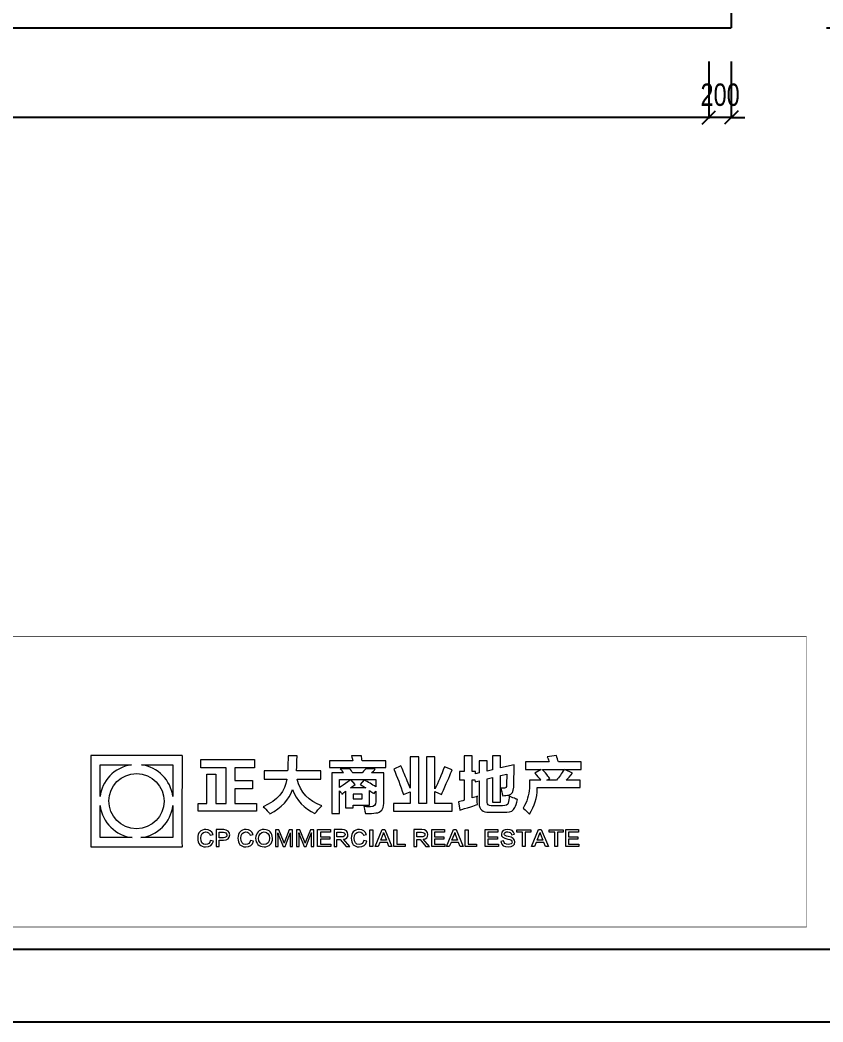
# Model space of a CAD drawing. Extents: x 126897 to 163185, y 167079 to 192740.
# Drawn here: x 147804 to 154967, y 167079 to 176024 of the extents above; entities that cross this region are included whole.
import ezdxf

# ---------------------------------------------------------------- set-up
doc = ezdxf.new("R2010")
doc.units = 0
doc.header["$LTSCALE"] = 1000
doc.layers.get('Defpoints').update_dxf_attribs({"color": 212})
for name, color, linetype in [('0-土建-墙体', 7, 'Continuous'), ('DIM', 3, 'Continuous'), ('图层 1', 7, 'Continuous'), ('新增油烟管井2014-08-06', 2, 'Continuous')]:
    doc.layers.add(name, color=color, linetype=linetype)
doc.styles.get("Standard").update_dxf_attribs({"font": 'arial.ttf', "width": 0.75})
doc.dimstyles.new('DIM-200MM', dxfattribs={"dimtxt": 200, "dimasz": 120, "dimexe": 10, "dimexo": 100, "dimgap": 100, "dimtad": 1, "dimdec": 0, "dimrnd": 5, "dimzin": 1, "dimdsep": 46, "dimtxsty": 'Standard', "dimblk": 'OBLIQUE', "dimcen": 0.5, "dimdle": 1, "dimclrd": 256, "dimclre": 256, "dimclrt": 7, "dimaunit": 1, "dimadec": 0, "dimazin": 0, "dimtfac": 1, "dimtdec": 0, "dimtix": 1, "dimtmove": 2, "dimatfit": 3, "dimfxl": 500, "dimfxlon": 1, "dimtolj": 1, "dimtzin": 1, "dimarcsym": 0})

# ---------------------------------------------------------------- blocks, each defined once
blk = doc.blocks.new('_Oblique')
at = {"color": 0, "linetype": 'ByBlock', "lineweight": -2}
blk.add_line((-0.5, -0.5), (0.5, 0.5), dxfattribs=at)
blk = doc.blocks.new('*D65')
at = {"layer": 'Defpoints', "color": 0, "transparency": 16777216}
for p in [(153950, 176154.2), (153950, 175954.2), (155500, 175954.2)]:
    blk.add_point(p, dxfattribs=at)
at = {"layer": 'DIM', "lineweight": -2, "transparency": 16777216}
for p, q in [((155500, 176154.2), (155500, 176274.2)), ((155000, 176154.2), (155510, 176154.2)), ((155500, 176154.2), (155500, 175954.2)), ((155000, 175954.2), (155510, 175954.2)), ((155500, 175954.2), (155500, 175834.2))]:
    blk.add_line(p, q, dxfattribs=at)
at = {"layer": 'DIM', "lineweight": -2, "transparency": 16777216, "xscale": 120, "yscale": 120, "zscale": 120}
for p, rotation in [((155500, 176154.2), 270), ((155500, 175954.2), 90)]:
    blk.add_blockref('_Oblique', p, dxfattribs=dict(at, rotation=rotation))
at = {"layer": 'DIM', "color": 7, "transparency": 16777216, "insert": (155297.9, 176054.2), "char_height": 200, "attachment_point": 5, "rotation": 90}
blk.add_mtext('\\A1;200', dxfattribs=at)
blk = doc.blocks.new('*D71')
at = {"layer": 'Defpoints', "color": 0, "transparency": 16777216}
for p in [(153950, 175954.2), (154150, 175954.2), (153950, 175154.2)]:
    blk.add_point(p, dxfattribs=at)
at = {"layer": 'DIM', "lineweight": -2, "transparency": 16777216}
for p, q in [((153950, 175654.2), (153950, 175144.2)), ((154150, 175654.2), (154150, 175144.2)), ((153950, 175154.2), (153830, 175154.2)), ((154150, 175154.2), (153950, 175154.2)), ((154150, 175154.2), (154270, 175154.2))]:
    blk.add_line(p, q, dxfattribs=at)
at = {"layer": 'DIM', "lineweight": -2, "transparency": 16777216, "xscale": 120, "yscale": 120, "zscale": 120}
for p, rotation in [((153950, 175154.2), 359.9999999999833), ((154150, 175154.2), 179.9999999999833)]:
    blk.add_blockref('_Oblique', p, dxfattribs=dict(at, rotation=rotation))
at = {"layer": 'DIM', "color": 7, "transparency": 16777216, "insert": (154050, 175356.3), "char_height": 200, "attachment_point": 5}
blk.add_mtext('\\A1;200', dxfattribs=at)
blk = doc.blocks.new('*D72')
at = {"layer": 'Defpoints', "color": 0, "transparency": 16777216}
for p in [(134350, 175954.2), (153950, 175954.2), (134350, 175154.2)]:
    blk.add_point(p, dxfattribs=at)
at = {"layer": 'DIM', "lineweight": -2, "transparency": 16777216}
for p, q in [((134350, 175654.2), (134350, 175144.2)), ((153950, 175654.2), (153950, 175144.2)), ((153951, 175154.2), (134349, 175154.2))]:
    blk.add_line(p, q, dxfattribs=at)
at = {"layer": 'DIM', "lineweight": -2, "transparency": 16777216, "xscale": 120, "yscale": 120, "zscale": 120, "rotation": 180}
blk.add_blockref('_Oblique', (134350, 175154.2), dxfattribs=at)
at = {"layer": 'DIM', "lineweight": -2, "transparency": 16777216, "xscale": 120, "yscale": 120, "zscale": 120}
blk.add_blockref('_Oblique', (153950, 175154.2), dxfattribs=at)
at = {"layer": 'DIM', "color": 7, "transparency": 16777216, "insert": (144150, 175356.3), "char_height": 200, "attachment_point": 5}
blk.add_mtext('\\A1;19600', dxfattribs=at)
blk = doc.blocks.new('block 47')
at = {"layer": '图层 1', "lineweight": 0}
for points in [[(122.06, -57.89), (122.06, -56.7), (123.44, -56.7), (123.44, -52.04), (124.83, -52.04), (124.83, -56.7), (126.49, -56.7), (126.49, -51.01), (122.45, -51.01), (122.45, -49.7), (130.99, -49.7), (130.99, -51.01), (127.87, -51.01), (127.87, -53.06), (130.64, -53.06), (130.64, -54.37), (127.87, -54.37), (127.87, -56.7), (131.31, -56.7), (131.31, -57.89), (122.06, -57.89)], [(146.62, -55.95), (148.08, -55.95), (148.08, -55.2), (146.62, -55.2), (146.62, -55.95)]]:
    blk.add_lwpolyline(points, dxfattribs=at)
for points, knots in [([(132.5, -52.83), (132.5, -52.83), (132.5, -51.52), (132.5, -51.52), (132.5, -51.52), (136.22, -51.52), (136.22, -51.52), (136.27, -50.84), (136.3, -50.05), (136.3, -49.15), (136.3, -49.15), (137.72, -49.15), (137.72, -49.15), (137.72, -49.44), (137.71, -49.84), (137.68, -50.34), (137.68, -50.89), (137.67, -51.29), (137.64, -51.52), (137.64, -51.52), (141.51, -51.52), (141.51, -51.52), (141.51, -51.52), (141.51, -52.83), (141.51, -52.83), (141.51, -52.83), (137.72, -52.83), (137.72, -52.83), (138.27, -54.94), (139.59, -56.35), (141.67, -57.06), (141.2, -57.5), (140.83, -57.91), (140.57, -58.28), (138.83, -57.47), (137.64, -56.2), (137.01, -54.49), (136.48, -56.1), (135.28, -57.37), (133.41, -58.32), (133.38, -58.3), (133.33, -58.23), (133.25, -58.12), (132.91, -57.73), (132.61, -57.43), (132.34, -57.22), (134.64, -56.19), (135.89, -54.72), (136.1, -52.83), (136.1, -52.83), (132.5, -52.83), (132.5, -52.83)], [0, 0, 0, 0, 1, 1, 1, 2, 2, 2, 3, 3, 3, 4, 4, 4, 5, 5, 5, 6, 6, 6, 7, 7, 7, 8, 8, 8, 9, 9, 9, 10, 10, 10, 11, 11, 11, 12, 12, 12, 13, 13, 13, 14, 14, 14, 15, 15, 15, 16, 16, 16, 17, 17, 17, 17]), ([(142.86, -50.97), (142.86, -50.97), (142.86, -49.94), (142.86, -49.94), (142.86, -49.94), (146.58, -49.94), (146.58, -49.94), (146.58, -49.91), (146.57, -49.86), (146.54, -49.78), (146.49, -49.62), (146.43, -49.41), (146.38, -49.15), (146.38, -49.15), (147.96, -49.11), (147.96, -49.11), (147.96, -49.37), (147.99, -49.65), (148.04, -49.94), (148.04, -49.94), (151.8, -49.94), (151.8, -49.94), (151.8, -49.94), (151.8, -50.97), (151.8, -50.97), (151.8, -50.97), (142.86, -50.97), (142.86, -50.97)], [0, 0, 0, 0, 1, 1, 1, 2, 2, 2, 3, 3, 3, 4, 4, 4, 5, 5, 5, 6, 6, 6, 7, 7, 7, 8, 8, 8, 9, 9, 9, 9]), ([(168.73, -51.36), (168.73, -51.36), (168.73, -49.11), (168.73, -49.11), (168.73, -49.11), (169.99, -49.11), (169.99, -49.11), (169.99, -49.11), (169.99, -51.05), (169.99, -51.05), (169.99, -51.05), (172.17, -50.57), (172.17, -50.57), (172.17, -51.07), (172.15, -51.72), (172.13, -52.51), (172.1, -53.01), (172.09, -53.54), (172.09, -54.09), (172.06, -54.8), (171.81, -55.23), (171.34, -55.36), (171.02, -55.38), (170.69, -55.42), (170.35, -55.48), (170.27, -55.05), (170.16, -54.65), (170.03, -54.25), (170.27, -54.25), (170.47, -54.25), (170.63, -54.25), (170.84, -54.22), (170.94, -54.09), (170.94, -53.85), (170.97, -53.46), (170.98, -52.85), (170.98, -52.04), (170.98, -52.04), (169.99, -52.27), (169.99, -52.27), (169.99, -52.27), (169.99, -56.5), (169.99, -56.5), (169.99, -56.5), (168.73, -56.5), (168.73, -56.5), (168.73, -56.5), (168.73, -52.59), (168.73, -52.59), (168.73, -52.59), (167.86, -52.79), (167.86, -52.79), (167.86, -52.79), (167.86, -56.54), (167.86, -56.54), (167.88, -56.86), (168.1, -57.03), (168.49, -57.06), (168.49, -57.06), (170.31, -57.06), (170.31, -57.06), (170.86, -57.06), (171.17, -56.91), (171.22, -56.62), (171.3, -56.28), (171.35, -55.91), (171.38, -55.52), (171.59, -55.62), (171.86, -55.74), (172.21, -55.87), (172.42, -55.95), (172.58, -56.02), (172.68, -56.07), (172.52, -56.7), (172.39, -57.12), (172.29, -57.33), (172.05, -57.83), (171.61, -58.08), (170.98, -58.08), (170.98, -58.08), (168.21, -58.08), (168.21, -58.08), (167.16, -58.08), (166.62, -57.62), (166.59, -56.7), (166.59, -56.7), (166.59, -53.1), (166.59, -53.1), (166.59, -53.1), (166, -53.26), (166, -53.26), (166, -53.26), (165.92, -52.95), (165.92, -52.95), (165.92, -52.95), (165.49, -52.95), (165.49, -52.95), (165.49, -52.95), (165.49, -55.79), (165.49, -55.79), (165.78, -55.71), (166.05, -55.63), (166.32, -55.55), (166.29, -55.82), (166.29, -56.25), (166.32, -56.86), (166.08, -56.94), (165.74, -57.06), (165.29, -57.22), (164.52, -57.43), (163.94, -57.61), (163.55, -57.77), (163.55, -57.77), (163.31, -56.42), (163.31, -56.42), (163.63, -56.35), (163.93, -56.27), (164.22, -56.19), (164.22, -56.19), (164.22, -52.95), (164.22, -52.95), (164.22, -52.95), (163.51, -52.95), (163.51, -52.95), (163.51, -52.95), (163.51, -51.64), (163.51, -51.64), (163.51, -51.64), (164.22, -51.64), (164.22, -51.64), (164.22, -51.64), (164.22, -49.11), (164.22, -49.11), (164.22, -49.11), (165.49, -49.11), (165.49, -49.11), (165.49, -49.11), (165.49, -51.64), (165.49, -51.64), (165.49, -51.64), (166.04, -51.64), (166.04, -51.64), (166.04, -51.64), (166.04, -52), (166.04, -52), (166.04, -52), (166.59, -51.84), (166.59, -51.84), (166.59, -51.84), (166.59, -49.94), (166.59, -49.94), (166.59, -49.94), (167.86, -49.94), (167.86, -49.94), (167.86, -49.94), (167.86, -51.56), (167.86, -51.56), (167.86, -51.56), (168.73, -51.36), (168.73, -51.36)], [0, 0, 0, 0, 1, 1, 1, 2, 2, 2, 3, 3, 3, 4, 4, 4, 5, 5, 5, 6, 6, 6, 7, 7, 7, 8, 8, 8, 9, 9, 9, 10, 10, 10, 11, 11, 11, 12, 12, 12, 13, 13, 13, 14, 14, 14, 15, 15, 15, 16, 16, 16, 17, 17, 17, 18, 18, 18, 19, 19, 19, 20, 20, 20, 21, 21, 21, 22, 22, 22, 23, 23, 23, 24, 24, 24, 25, 25, 25, 26, 26, 26, 27, 27, 27, 28, 28, 28, 29, 29, 29, 30, 30, 30, 31, 31, 31, 32, 32, 32, 33, 33, 33, 34, 34, 34, 35, 35, 35, 36, 36, 36, 37, 37, 37, 38, 38, 38, 39, 39, 39, 40, 40, 40, 41, 41, 41, 42, 42, 42, 43, 43, 43, 44, 44, 44, 45, 45, 45, 46, 46, 46, 47, 47, 47, 48, 48, 48, 49, 49, 49, 50, 50, 50, 51, 51, 51, 52, 52, 52, 53, 53, 53, 53]), ([(174.58, -54.25), (174.58, -54.25), (174.58, -52.99), (174.58, -52.99), (174.58, -52.99), (176.4, -52.99), (176.4, -52.99), (176.38, -52.96), (176.34, -52.92), (176.28, -52.87), (176.1, -52.63), (175.82, -52.3), (175.45, -51.88), (175.45, -51.88), (176.44, -51.29), (176.44, -51.29), (176.44, -51.29), (173.95, -51.29), (173.95, -51.29), (173.95, -51.29), (173.95, -50.1), (173.95, -50.1), (173.95, -50.1), (177.71, -50.1), (177.71, -50.1), (177.68, -50.02), (177.64, -49.9), (177.59, -49.74), (177.51, -49.53), (177.44, -49.39), (177.39, -49.31), (177.39, -49.31), (178.89, -49.07), (178.89, -49.07), (178.97, -49.47), (179.06, -49.81), (179.17, -50.1), (179.17, -50.1), (182.81, -50.1), (182.81, -50.1), (182.81, -50.1), (182.81, -51.29), (182.81, -51.29), (182.81, -51.29), (180.2, -51.29), (180.2, -51.29), (180.2, -51.29), (181.42, -51.88), (181.42, -51.88), (181.03, -52.35), (180.7, -52.72), (180.43, -52.99), (180.43, -52.99), (182.65, -52.99), (182.65, -52.99), (182.65, -52.99), (182.65, -54.17), (182.65, -54.17), (182.65, -54.17), (175.81, -54.17), (175.81, -54.17), (175.81, -54.17), (175.81, -54.41), (175.81, -54.41), (175.81, -55.75), (175.4, -57.08), (174.58, -58.4), (174.35, -58.14), (174.02, -57.81), (173.6, -57.41), (174.2, -56.41), (174.53, -55.36), (174.58, -54.25)], [0, 0, 0, 0, 1, 1, 1, 2, 2, 2, 3, 3, 3, 4, 4, 4, 5, 5, 5, 6, 6, 6, 7, 7, 7, 8, 8, 8, 9, 9, 9, 10, 10, 10, 11, 11, 11, 12, 12, 12, 13, 13, 13, 14, 14, 14, 15, 15, 15, 16, 16, 16, 17, 17, 17, 18, 18, 18, 19, 19, 19, 20, 20, 20, 21, 21, 21, 22, 22, 22, 23, 23, 23, 24, 24, 24, 24]), ([(155.68, -54.25), (155.68, -54.25), (155.68, -49.31), (155.68, -49.31), (155.68, -49.31), (157.06, -49.31), (157.06, -49.31), (157.06, -49.31), (157.06, -56.7), (157.06, -56.7), (157.06, -56.7), (158.25, -56.7), (158.25, -56.7), (158.25, -56.7), (158.25, -49.31), (158.25, -49.31), (158.25, -49.31), (159.59, -49.31), (159.59, -49.31), (159.59, -49.31), (159.59, -54.37), (159.59, -54.37), (160.12, -53.37), (160.62, -52.19), (161.09, -50.85), (161.09, -50.85), (162.32, -51.36), (162.32, -51.36), (162.06, -52.02), (161.59, -53.09), (160.94, -54.57), (160.8, -54.88), (160.7, -55.12), (160.62, -55.28), (160.62, -55.28), (159.59, -54.8), (159.59, -54.8), (159.59, -54.8), (159.59, -56.7), (159.59, -56.7), (159.59, -56.7), (162.32, -56.7), (162.32, -56.7), (162.32, -56.7), (162.32, -57.89), (162.32, -57.89), (162.32, -57.89), (153.03, -57.89), (153.03, -57.89), (153.03, -57.89), (153.03, -56.7), (153.03, -56.7), (153.03, -56.7), (155.68, -56.7), (155.68, -56.7), (155.68, -56.7), (155.68, -54.84), (155.68, -54.84), (155.68, -54.84), (154.61, -55.28), (154.61, -55.28), (154.11, -53.8), (153.59, -52.46), (153.07, -51.25), (153.07, -51.25), (154.21, -50.73), (154.21, -50.73), (154.29, -50.94), (154.43, -51.27), (154.61, -51.72), (154.87, -52.3), (155.23, -53.14), (155.68, -54.25)], [0, 0, 0, 0, 1, 1, 1, 2, 2, 2, 3, 3, 3, 4, 4, 4, 5, 5, 5, 6, 6, 6, 7, 7, 7, 8, 8, 8, 9, 9, 9, 10, 10, 10, 11, 11, 11, 12, 12, 12, 13, 13, 13, 14, 14, 14, 15, 15, 15, 16, 16, 16, 17, 17, 17, 18, 18, 18, 19, 19, 19, 20, 20, 20, 21, 21, 21, 22, 22, 22, 23, 23, 23, 24, 24, 24, 24]), ([(143.22, -58.28), (143.22, -58.28), (143.22, -51.84), (143.22, -51.84), (143.22, -51.84), (145.08, -51.84), (145.08, -51.84), (145.02, -51.76), (144.95, -51.65), (144.84, -51.52), (144.71, -51.36), (144.62, -51.26), (144.56, -51.21), (144.56, -51.21), (146.11, -51.21), (146.11, -51.21), (146.16, -51.26), (146.24, -51.36), (146.34, -51.52), (146.45, -51.65), (146.53, -51.76), (146.58, -51.84), (146.58, -51.84), (148.08, -51.84), (148.08, -51.84), (148.13, -51.79), (148.2, -51.69), (148.28, -51.56), (148.38, -51.46), (148.5, -51.34), (148.64, -51.21), (148.64, -51.21), (150.14, -51.21), (150.14, -51.21), (149.95, -51.44), (149.76, -51.65), (149.54, -51.84), (149.54, -51.84), (151.48, -51.84), (151.48, -51.84), (151.48, -51.84), (151.48, -56.7), (151.48, -56.7), (151.48, -57.62), (151.06, -58.12), (150.22, -58.2), (149.87, -58.26), (149.32, -58.28), (148.56, -58.28), (148.48, -57.75), (148.4, -57.39), (148.32, -57.18), (148.53, -57.2), (148.89, -57.22), (149.39, -57.22), (149.94, -57.22), (150.22, -56.95), (150.22, -56.42), (150.22, -56.42), (150.22, -54.76), (150.22, -54.76), (150.22, -54.76), (149.94, -55.12), (149.94, -55.12), (149.7, -54.96), (149.47, -54.8), (149.23, -54.65), (149.23, -54.65), (149.23, -56.98), (149.23, -56.98), (149.23, -56.98), (146.62, -56.98), (146.62, -56.98), (146.62, -56.98), (146.62, -57.37), (146.62, -57.37), (146.62, -57.37), (145.43, -57.37), (145.43, -57.37), (145.43, -57.37), (145.43, -54.76), (145.43, -54.76), (145.38, -54.82), (145.29, -54.88), (145.16, -54.96), (145.02, -55.07), (144.92, -55.15), (144.84, -55.2), (144.81, -55.15), (144.73, -55.03), (144.6, -54.84), (144.73, -55), (144.7, -54.95), (144.48, -54.69), (144.48, -54.69), (144.48, -58.28), (144.48, -58.28), (144.48, -58.28), (143.22, -58.28), (143.22, -58.28)], [0, 0, 0, 0, 1, 1, 1, 2, 2, 2, 3, 3, 3, 4, 4, 4, 5, 5, 5, 6, 6, 6, 7, 7, 7, 8, 8, 8, 9, 9, 9, 10, 10, 10, 11, 11, 11, 12, 12, 12, 13, 13, 13, 14, 14, 14, 15, 15, 15, 16, 16, 16, 17, 17, 17, 18, 18, 18, 19, 19, 19, 20, 20, 20, 21, 21, 21, 22, 22, 22, 23, 23, 23, 24, 24, 24, 25, 25, 25, 26, 26, 26, 27, 27, 27, 28, 28, 28, 29, 29, 29, 30, 30, 30, 31, 31, 31, 32, 32, 32, 33, 33, 33, 33]), ([(177.83, -52.71), (177.83, -52.71), (177.35, -52.99), (177.35, -52.99), (177.35, -52.99), (178.89, -52.99), (178.89, -52.99), (179.29, -52.48), (179.68, -51.92), (180.08, -51.29), (180.08, -51.29), (176.64, -51.29), (176.64, -51.29), (176.74, -51.39), (176.9, -51.58), (177.11, -51.84), (177.4, -52.21), (177.64, -52.5), (177.83, -52.71)], [0, 0, 0, 0, 1, 1, 1, 2, 2, 2, 3, 3, 3, 4, 4, 4, 5, 5, 5, 6, 6, 6, 6]), ([(146.26, -52.91), (146.26, -52.91), (146.94, -53.66), (146.94, -53.66), (146.7, -53.87), (146.45, -54.05), (146.18, -54.21), (146.18, -54.21), (148.64, -54.21), (148.64, -54.21), (148.48, -54.13), (148.27, -54), (148, -53.82), (147.87, -53.74), (147.78, -53.68), (147.73, -53.66), (147.73, -53.66), (148.36, -52.95), (148.36, -52.95), (148.99, -53.29), (149.61, -53.66), (150.22, -54.05), (150.22, -54.05), (150.22, -52.87), (150.22, -52.87), (150.22, -52.87), (144.48, -52.87), (144.48, -52.87), (144.48, -52.87), (144.48, -54.17), (144.48, -54.17), (144.8, -53.96), (145.24, -53.66), (145.79, -53.26), (146, -53.1), (146.16, -52.99), (146.26, -52.91)], [0, 0, 0, 0, 1, 1, 1, 2, 2, 2, 3, 3, 3, 4, 4, 4, 5, 5, 5, 6, 6, 6, 7, 7, 7, 8, 8, 8, 9, 9, 9, 10, 10, 10, 11, 11, 11, 12, 12, 12, 12])]:
    blk.add_open_spline(points, degree=3, knots=knots, dxfattribs=at)
blk = doc.blocks.new('block 48')
at = {"layer": '图层 1', "lineweight": 0}
for points in [[(141.43, -63.17), (143.09, -63.17), (143.09, -63.54), (140.99, -63.54), (140.99, -60.84), (143.02, -60.84), (143.02, -61.25), (141.43, -61.25), (141.43, -61.96), (142.93, -61.96), (142.93, -62.35), (141.43, -62.35), (141.43, -63.17)], [(149.29, -60.86), (149.73, -60.86), (149.73, -63.54), (149.29, -63.54), (149.29, -60.86)], [(152.3, -63.54), (152.05, -62.89), (150.84, -62.89), (150.57, -63.54), (150.1, -63.54), (151.23, -60.84), (151.66, -60.84), (152.78, -63.54), (152.3, -63.54)], [(153.09, -60.86), (153.54, -60.86), (153.54, -63.17), (154.89, -63.17), (154.89, -63.54), (153.09, -63.54), (153.09, -60.86)], [(159.52, -63.17), (161.18, -63.17), (161.18, -63.54), (159.08, -63.54), (159.08, -60.84), (161.12, -60.84), (161.12, -61.25), (159.52, -61.25), (159.52, -61.96), (161.03, -61.96), (161.03, -62.35), (159.52, -62.35), (159.52, -63.17)], [(163.61, -63.54), (163.35, -62.89), (162.15, -62.89), (161.87, -63.54), (161.41, -63.54), (162.54, -60.84), (162.96, -60.84), (164.09, -63.54), (163.61, -63.54)], [(164.4, -60.86), (164.85, -60.86), (164.85, -63.17), (166.2, -63.17), (166.2, -63.54), (164.4, -63.54), (164.4, -60.86)], [(168, -63.17), (169.66, -63.17), (169.66, -63.54), (167.56, -63.54), (167.56, -60.84), (169.59, -60.84), (169.59, -61.25), (168, -61.25), (168, -61.96), (169.5, -61.96), (169.5, -62.35), (168, -62.35), (168, -63.17)], [(174.81, -61.25), (173.91, -61.25), (173.91, -63.54), (173.47, -63.54), (173.47, -61.25), (172.56, -61.25), (172.56, -60.86), (174.81, -60.86), (174.81, -61.25)], [(177.12, -63.54), (176.86, -62.89), (175.65, -62.89), (175.38, -63.54), (174.91, -63.54), (176.04, -60.84), (176.47, -60.84), (177.6, -63.54), (177.12, -63.54)], [(179.95, -61.25), (179.06, -61.25), (179.06, -63.54), (178.62, -63.54), (178.62, -61.25), (177.71, -61.25), (177.71, -60.86), (179.95, -60.86), (179.95, -61.25)], [(180.77, -63.17), (182.43, -63.17), (182.43, -63.54), (180.33, -63.54), (180.33, -60.84), (182.37, -60.84), (182.37, -61.25), (180.77, -61.25), (180.77, -61.96), (182.28, -61.96), (182.28, -62.35), (180.77, -62.35), (180.77, -63.17)]]:
    blk.add_lwpolyline(points, dxfattribs=at)
for points, knots in [([(124.4, -61.6), (124.4, -61.6), (123.93, -61.73), (123.93, -61.73), (123.81, -61.4), (123.58, -61.23), (123.25, -61.21), (122.74, -61.23), (122.47, -61.57), (122.44, -62.21), (122.45, -62.86), (122.71, -63.19), (123.22, -63.21), (123.63, -63.22), (123.88, -63), (123.97, -62.57), (123.97, -62.57), (124.45, -62.69), (124.45, -62.69), (124.3, -63.29), (123.89, -63.59), (123.23, -63.58), (122.41, -63.57), (121.99, -63.11), (121.97, -62.21), (121.99, -61.3), (122.42, -60.83), (123.27, -60.81), (123.81, -60.81), (124.19, -61.08), (124.4, -61.6)], [0, 0, 0, 0, 1, 1, 1, 2, 2, 2, 3, 3, 3, 4, 4, 4, 5, 5, 5, 6, 6, 6, 7, 7, 7, 8, 8, 8, 9, 9, 9, 10, 10, 10, 10]), ([(126.08, -62.51), (126.08, -62.51), (125.35, -62.51), (125.35, -62.51), (125.35, -62.51), (125.35, -63.54), (125.35, -63.54), (125.35, -63.54), (124.9, -63.54), (124.9, -63.54), (124.9, -63.54), (124.9, -60.84), (124.9, -60.84), (124.9, -60.84), (126.1, -60.84), (126.1, -60.84), (126.69, -60.87), (127.01, -61.14), (127.05, -61.66), (127.04, -62.22), (126.72, -62.5), (126.08, -62.51)], [0, 0, 0, 0, 1, 1, 1, 2, 2, 2, 3, 3, 3, 4, 4, 4, 5, 5, 5, 6, 6, 6, 7, 7, 7, 7]), ([(126.04, -61.25), (126.04, -61.25), (125.35, -61.25), (125.35, -61.25), (125.35, -61.25), (125.35, -62.12), (125.35, -62.12), (125.35, -62.12), (126.04, -62.12), (126.04, -62.12), (126.41, -62.12), (126.6, -61.97), (126.6, -61.66), (126.58, -61.39), (126.39, -61.26), (126.04, -61.25)], [0, 0, 0, 0, 1, 1, 1, 2, 2, 2, 3, 3, 3, 4, 4, 4, 5, 5, 5, 5]), ([(130.77, -61.6), (130.77, -61.6), (130.3, -61.73), (130.3, -61.73), (130.18, -61.4), (129.95, -61.23), (129.62, -61.21), (129.11, -61.23), (128.84, -61.57), (128.81, -62.21), (128.82, -62.86), (129.08, -63.19), (129.59, -63.21), (130, -63.22), (130.25, -63), (130.34, -62.57), (130.34, -62.57), (130.82, -62.69), (130.82, -62.69), (130.67, -63.29), (130.26, -63.59), (129.6, -63.58), (128.78, -63.57), (128.36, -63.11), (128.34, -62.21), (128.36, -61.3), (128.79, -60.83), (129.64, -60.81), (130.18, -60.81), (130.55, -61.08), (130.77, -61.6)], [0, 0, 0, 0, 1, 1, 1, 2, 2, 2, 3, 3, 3, 4, 4, 4, 5, 5, 5, 6, 6, 6, 7, 7, 7, 8, 8, 8, 9, 9, 9, 10, 10, 10, 10]), ([(132.51, -60.81), (133.34, -60.86), (133.78, -61.32), (133.84, -62.19), (133.81, -63.09), (133.36, -63.56), (132.49, -63.58), (131.64, -63.54), (131.2, -63.08), (131.16, -62.21), (131.21, -61.32), (131.66, -60.85), (132.51, -60.81)], [0, 0, 0, 0, 1, 1, 1, 2, 2, 2, 3, 3, 3, 4, 4, 4, 4]), ([(132.47, -63.22), (133.05, -63.19), (133.35, -62.86), (133.37, -62.21), (133.33, -61.58), (133.04, -61.25), (132.5, -61.19), (131.95, -61.24), (131.65, -61.58), (131.62, -62.21), (131.64, -62.84), (131.93, -63.18), (132.47, -63.22)], [0, 0, 0, 0, 1, 1, 1, 2, 2, 2, 3, 3, 3, 4, 4, 4, 4]), ([(136.5, -60.86), (136.5, -60.86), (137.03, -60.86), (137.03, -60.86), (137.03, -60.86), (137.03, -63.54), (137.03, -63.54), (137.03, -63.54), (136.62, -63.54), (136.62, -63.54), (136.62, -63.54), (136.62, -61.95), (136.62, -61.95), (136.62, -61.82), (136.63, -61.62), (136.66, -61.36), (136.66, -61.36), (136.64, -61.36), (136.64, -61.36), (136.61, -61.52), (136.56, -61.67), (136.49, -61.83), (136.49, -61.83), (135.83, -63.54), (135.83, -63.54), (135.83, -63.54), (135.52, -63.54), (135.52, -63.54), (135.52, -63.54), (134.84, -61.83), (134.84, -61.83), (134.78, -61.66), (134.73, -61.5), (134.7, -61.36), (134.7, -61.36), (134.68, -61.36), (134.68, -61.36), (134.7, -61.56), (134.71, -61.76), (134.71, -61.95), (134.71, -61.95), (134.71, -63.54), (134.71, -63.54), (134.71, -63.54), (134.31, -63.54), (134.31, -63.54), (134.31, -63.54), (134.31, -60.86), (134.31, -60.86), (134.31, -60.86), (134.84, -60.86), (134.84, -60.86), (134.84, -60.86), (135.57, -62.67), (135.57, -62.67), (135.58, -62.72), (135.6, -62.79), (135.65, -62.89), (135.65, -62.94), (135.66, -62.97), (135.67, -62.99), (135.71, -62.86), (135.75, -62.76), (135.79, -62.67), (135.79, -62.67), (136.5, -60.86), (136.5, -60.86)], [0, 0, 0, 0, 1, 1, 1, 2, 2, 2, 3, 3, 3, 4, 4, 4, 5, 5, 5, 6, 6, 6, 7, 7, 7, 8, 8, 8, 9, 9, 9, 10, 10, 10, 11, 11, 11, 12, 12, 12, 13, 13, 13, 14, 14, 14, 15, 15, 15, 16, 16, 16, 17, 17, 17, 18, 18, 18, 19, 19, 19, 20, 20, 20, 21, 21, 21, 22, 22, 22, 22]), ([(139.84, -60.86), (139.84, -60.86), (140.37, -60.86), (140.37, -60.86), (140.37, -60.86), (140.37, -63.54), (140.37, -63.54), (140.37, -63.54), (139.96, -63.54), (139.96, -63.54), (139.96, -63.54), (139.96, -61.95), (139.96, -61.95), (139.96, -61.82), (139.97, -61.62), (140, -61.36), (140, -61.36), (139.98, -61.36), (139.98, -61.36), (139.95, -61.52), (139.9, -61.67), (139.83, -61.83), (139.83, -61.83), (139.17, -63.54), (139.17, -63.54), (139.17, -63.54), (138.85, -63.54), (138.85, -63.54), (138.85, -63.54), (138.18, -61.83), (138.18, -61.83), (138.12, -61.66), (138.07, -61.5), (138.04, -61.36), (138.04, -61.36), (138.02, -61.36), (138.02, -61.36), (138.04, -61.56), (138.05, -61.76), (138.05, -61.95), (138.05, -61.95), (138.05, -63.54), (138.05, -63.54), (138.05, -63.54), (137.65, -63.54), (137.65, -63.54), (137.65, -63.54), (137.65, -60.86), (137.65, -60.86), (137.65, -60.86), (138.18, -60.86), (138.18, -60.86), (138.18, -60.86), (138.91, -62.67), (138.91, -62.67), (138.92, -62.72), (138.94, -62.79), (138.98, -62.89), (138.99, -62.94), (139, -62.97), (139.01, -62.99), (139.05, -62.86), (139.09, -62.76), (139.13, -62.67), (139.13, -62.67), (139.84, -60.86), (139.84, -60.86)], [0, 0, 0, 0, 1, 1, 1, 2, 2, 2, 3, 3, 3, 4, 4, 4, 5, 5, 5, 6, 6, 6, 7, 7, 7, 8, 8, 8, 9, 9, 9, 10, 10, 10, 11, 11, 11, 12, 12, 12, 13, 13, 13, 14, 14, 14, 15, 15, 15, 16, 16, 16, 17, 17, 17, 18, 18, 18, 19, 19, 19, 20, 20, 20, 21, 21, 21, 22, 22, 22, 22]), ([(146.09, -63.54), (146.09, -63.54), (145.49, -63.54), (145.49, -63.54), (145.49, -63.54), (144.58, -62.4), (144.58, -62.4), (144.58, -62.4), (144.04, -62.4), (144.04, -62.4), (144.04, -62.4), (144.04, -63.54), (144.04, -63.54), (144.04, -63.54), (143.6, -63.54), (143.6, -63.54), (143.6, -63.54), (143.6, -60.84), (143.6, -60.84), (143.6, -60.84), (144.86, -60.84), (144.86, -60.84), (145.46, -60.86), (145.78, -61.12), (145.8, -61.61), (145.8, -62.05), (145.57, -62.31), (145.09, -62.38), (145.09, -62.38), (146.09, -63.54), (146.09, -63.54)], [0, 0, 0, 0, 1, 1, 1, 2, 2, 2, 3, 3, 3, 4, 4, 4, 5, 5, 5, 6, 6, 6, 7, 7, 7, 8, 8, 8, 9, 9, 9, 10, 10, 10, 10]), ([(144.04, -61.25), (144.04, -61.25), (144.04, -62), (144.04, -62), (144.04, -62), (144.78, -62), (144.78, -62), (145.17, -62), (145.36, -61.87), (145.35, -61.6), (145.34, -61.37), (145.15, -61.26), (144.78, -61.25), (144.78, -61.25), (144.04, -61.25), (144.04, -61.25)], [0, 0, 0, 0, 1, 1, 1, 2, 2, 2, 3, 3, 3, 4, 4, 4, 5, 5, 5, 5]), ([(148.74, -61.6), (148.74, -61.6), (148.27, -61.73), (148.27, -61.73), (148.15, -61.4), (147.92, -61.23), (147.59, -61.21), (147.08, -61.23), (146.81, -61.57), (146.78, -62.21), (146.79, -62.86), (147.05, -63.19), (147.56, -63.21), (147.97, -63.22), (148.22, -63), (148.31, -62.57), (148.31, -62.57), (148.79, -62.69), (148.79, -62.69), (148.64, -63.29), (148.23, -63.59), (147.57, -63.58), (146.75, -63.57), (146.33, -63.11), (146.31, -62.21), (146.33, -61.3), (146.76, -60.83), (147.61, -60.81), (148.15, -60.81), (148.53, -61.08), (148.74, -61.6)], [0, 0, 0, 0, 1, 1, 1, 2, 2, 2, 3, 3, 3, 4, 4, 4, 5, 5, 5, 6, 6, 6, 7, 7, 7, 8, 8, 8, 9, 9, 9, 10, 10, 10, 10]), ([(150.99, -62.51), (150.99, -62.51), (151.89, -62.51), (151.89, -62.51), (151.89, -62.51), (151.53, -61.56), (151.53, -61.56), (151.48, -61.45), (151.46, -61.36), (151.46, -61.3), (151.46, -61.3), (151.45, -61.3), (151.45, -61.3), (151.44, -61.38), (151.41, -61.46), (151.37, -61.56), (151.37, -61.56), (150.99, -62.51), (150.99, -62.51)], [0, 0, 0, 0, 1, 1, 1, 2, 2, 2, 3, 3, 3, 4, 4, 4, 5, 5, 5, 6, 6, 6, 6]), ([(158.75, -63.54), (158.75, -63.54), (158.16, -63.54), (158.16, -63.54), (158.16, -63.54), (157.25, -62.4), (157.25, -62.4), (157.25, -62.4), (156.7, -62.4), (156.7, -62.4), (156.7, -62.4), (156.7, -63.54), (156.7, -63.54), (156.7, -63.54), (156.26, -63.54), (156.26, -63.54), (156.26, -63.54), (156.26, -60.84), (156.26, -60.84), (156.26, -60.84), (157.52, -60.84), (157.52, -60.84), (158.13, -60.86), (158.44, -61.12), (158.47, -61.61), (158.47, -62.05), (158.23, -62.31), (157.75, -62.38), (157.75, -62.38), (158.75, -63.54), (158.75, -63.54)], [0, 0, 0, 0, 1, 1, 1, 2, 2, 2, 3, 3, 3, 4, 4, 4, 5, 5, 5, 6, 6, 6, 7, 7, 7, 8, 8, 8, 9, 9, 9, 10, 10, 10, 10]), ([(156.7, -61.25), (156.7, -61.25), (156.7, -62), (156.7, -62), (156.7, -62), (157.44, -62), (157.44, -62), (157.83, -62), (158.02, -61.87), (158.01, -61.6), (158, -61.37), (157.81, -61.26), (157.44, -61.25), (157.44, -61.25), (156.7, -61.25), (156.7, -61.25)], [0, 0, 0, 0, 1, 1, 1, 2, 2, 2, 3, 3, 3, 4, 4, 4, 5, 5, 5, 5]), ([(162.3, -62.51), (162.3, -62.51), (163.2, -62.51), (163.2, -62.51), (163.2, -62.51), (162.83, -61.56), (162.83, -61.56), (162.79, -61.45), (162.77, -61.36), (162.77, -61.3), (162.77, -61.3), (162.76, -61.3), (162.76, -61.3), (162.75, -61.38), (162.72, -61.46), (162.68, -61.56), (162.68, -61.56), (162.3, -62.51), (162.3, -62.51)], [0, 0, 0, 0, 1, 1, 1, 2, 2, 2, 3, 3, 3, 4, 4, 4, 5, 5, 5, 6, 6, 6, 6]), ([(172.21, -61.55), (172.21, -61.55), (171.75, -61.67), (171.75, -61.67), (171.67, -61.35), (171.48, -61.19), (171.16, -61.19), (170.79, -61.19), (170.61, -61.32), (170.6, -61.56), (170.56, -61.73), (170.77, -61.86), (171.21, -61.93), (171.94, -62.07), (172.3, -62.36), (172.28, -62.8), (172.26, -63.31), (171.91, -63.57), (171.23, -63.58), (170.56, -63.61), (170.16, -63.33), (170.04, -62.75), (170.04, -62.75), (170.48, -62.62), (170.48, -62.62), (170.52, -63.02), (170.77, -63.21), (171.22, -63.19), (171.62, -63.19), (171.82, -63.06), (171.82, -62.79), (171.85, -62.59), (171.63, -62.45), (171.14, -62.35), (170.44, -62.21), (170.1, -61.95), (170.13, -61.56), (170.16, -61.07), (170.49, -60.82), (171.14, -60.81), (171.73, -60.81), (172.09, -61.06), (172.21, -61.55)], [0, 0, 0, 0, 1, 1, 1, 2, 2, 2, 3, 3, 3, 4, 4, 4, 5, 5, 5, 6, 6, 6, 7, 7, 7, 8, 8, 8, 9, 9, 9, 10, 10, 10, 11, 11, 11, 12, 12, 12, 13, 13, 13, 14, 14, 14, 14]), ([(175.81, -62.51), (175.81, -62.51), (176.7, -62.51), (176.7, -62.51), (176.7, -62.51), (176.34, -61.56), (176.34, -61.56), (176.3, -61.45), (176.28, -61.36), (176.28, -61.3), (176.28, -61.3), (176.26, -61.3), (176.26, -61.3), (176.25, -61.38), (176.23, -61.46), (176.18, -61.56), (176.18, -61.56), (175.81, -62.51), (175.81, -62.51)], [0, 0, 0, 0, 1, 1, 1, 2, 2, 2, 3, 3, 3, 4, 4, 4, 5, 5, 5, 6, 6, 6, 6])]:
    blk.add_open_spline(points, degree=3, knots=knots, dxfattribs=at)
blk = doc.blocks.new('block 46')
at = {"layer": '图层 1', "lineweight": 0}
for points, knots in [([(105, -49.05), (109.78, -49.05), (114.56, -49.05), (119.34, -49.05), (119.54, -49.05), (119.54, -49.05), (119.54, -49.24), (119.54, -51.05), (119.55, -52.86), (119.53, -54.66), (119.51, -57.37), (119.53, -60.08), (119.52, -62.79), (119.52, -63.01), (119.53, -63.23), (119.54, -63.45), (119.54, -63.5), (119.54, -63.54), (119.52, -63.59), (114.71, -63.59), (109.9, -63.59), (105.09, -63.59), (105.02, -63.59), (105, -63.57), (105, -63.5), (105, -58.68), (105, -53.87), (105, -49.05)], [0, 0, 0, 0, 1, 1, 1, 2, 2, 2, 3, 3, 3, 4, 4, 4, 5, 5, 5, 6, 6, 6, 7, 7, 7, 8, 8, 8, 9, 9, 9, 9]), ([(111.48, -50.54), (111.45, -50.54), (111.42, -50.54), (111.4, -50.54), (109.81, -50.54), (108.21, -50.54), (106.62, -50.54), (106.48, -50.54), (106.48, -50.54), (106.48, -50.69), (106.48, -52.3), (106.48, -53.92), (106.48, -55.53), (106.48, -55.54), (106.48, -55.56), (106.48, -55.57), (106.48, -55.58), (106.47, -55.6), (106.49, -55.6), (106.78, -53.21), (108.66, -50.95), (111.48, -50.54)], [0, 0, 0, 0, 1, 1, 1, 2, 2, 2, 3, 3, 3, 4, 4, 4, 5, 5, 5, 6, 6, 6, 7, 7, 7, 7]), ([(113.06, -50.54), (115.65, -50.92), (117.7, -52.98), (118.04, -55.59), (118.04, -55.56), (118.04, -55.52), (118.04, -55.49), (118.04, -53.89), (118.04, -52.3), (118.04, -50.7), (118.04, -50.54), (118.04, -50.54), (117.89, -50.54), (116.31, -50.54), (114.73, -50.54), (113.15, -50.54), (113.12, -50.54), (113.09, -50.54), (113.06, -50.54)], [0, 0, 0, 0, 1, 1, 1, 2, 2, 2, 3, 3, 3, 4, 4, 4, 5, 5, 5, 6, 6, 6, 6]), ([(116.63, -56.33), (116.65, -53.99), (114.76, -51.96), (112.29, -51.95), (109.8, -51.93), (107.92, -53.93), (107.89, -56.26), (107.86, -58.67), (109.79, -60.69), (112.26, -60.7), (114.71, -60.7), (116.65, -58.7), (116.63, -56.33)], [0, 0, 0, 0, 1, 1, 1, 2, 2, 2, 3, 3, 3, 4, 4, 4, 4]), ([(111.59, -62.11), (108.97, -61.79), (106.83, -59.75), (106.48, -57.03), (106.48, -57.06), (106.48, -57.09), (106.48, -57.12), (106.48, -58.73), (106.48, -60.34), (106.48, -61.95), (106.48, -62.1), (106.48, -62.1), (106.63, -62.1), (107.74, -62.1), (108.86, -62.1), (109.98, -62.1), (110.07, -62.1), (110.16, -62.09), (110.25, -62.1), (110.7, -62.13), (111.15, -62.1), (111.59, -62.11)], [0, 0, 0, 0, 1, 1, 1, 2, 2, 2, 3, 3, 3, 4, 4, 4, 5, 5, 5, 6, 6, 6, 7, 7, 7, 7]), ([(118.04, -57.03), (117.86, -58.36), (117.31, -59.5), (116.36, -60.44), (115.41, -61.38), (114.27, -61.93), (112.94, -62.11), (112.98, -62.11), (113.01, -62.11), (113.04, -62.11), (114.66, -62.11), (116.27, -62.11), (117.89, -62.11), (118.04, -62.11), (118.04, -62.11), (118.04, -61.95), (118.04, -60.34), (118.04, -58.74), (118.04, -57.13), (118.04, -57.1), (118.04, -57.06), (118.04, -57.03)], [0, 0, 0, 0, 1, 1, 1, 2, 2, 2, 3, 3, 3, 4, 4, 4, 5, 5, 5, 6, 6, 6, 7, 7, 7, 7])]:
    blk.add_open_spline(points, degree=3, knots=knots, dxfattribs=at)
at = {"layer": '图层 1'}
for name in ['block 47', 'block 48']:
    blk.add_blockref(name, (0, 0), dxfattribs=at)
blk = doc.blocks.new('A$C867084c2')
at = {"layer": '图层 1', "xscale": 56.25, "yscale": 56.25, "zscale": 56.25}
blk.add_blockref('block 46', (1744.3, 1699.9), dxfattribs=at)

msp = doc.modelspace()

# ---------------------------------------------------------------- linework, layer by layer
msp.add_lwpolyline([(127415.5, 192092.1), (162666.7, 192092.1), (162666.7, 167727.3), (127415.5, 167727.3)], close=True)
at = {"const_width": 4.32}
msp.add_lwpolyline([(142003.8, 170518.8), (154821.4, 170518.8), (154821.4, 167927.3), (140784.3, 167927.3), (140784.3, 170518.8), (141017.4, 170518.8)], dxfattribs=at)
msp.add_lwpolyline([(126897.1, 168807.3), (126897.1, 167079.3), (161457.1, 167079.3)])
at = {"layer": '0-土建-墙体'}
for p in [(154150, 180851.6), (134150, 175954.2)]:
    msp.add_line(p, (154150, 175954.2), dxfattribs=at)

# ---------------------------------------------------------------- block references
at = {"layer": '新增油烟管井2014-08-06', "color": 2}
msp.add_blockref('A$C867084c2', (140784.3, 170518.8), dxfattribs=at)

# ---------------------------------------------------------------- dimensions: what is measured, and where the dimension line sits
at = {"layer": 'DIM'}
for p1, p2, distance, picture, middle in [((153950, 176154.2), (153950, 175954.2), 1550, '*D65', (155297.9, 176054.2)), ((153950, 175954.2), (134350, 175954.2), 800, '*D72', (144150, 175356.3)), ((154150, 175954.2), (153950, 175954.2), 800, '*D71', (154050, 175356.3))]:
    dim = msp.add_aligned_dim(p1=p1, p2=p2, distance=distance, dimstyle='DIM-200MM', dxfattribs=at)
    dim.commit()
    dim.dimension.update_dxf_attribs({"geometry": picture, "text_midpoint": middle})

doc.saveas('drawing.dxf')
